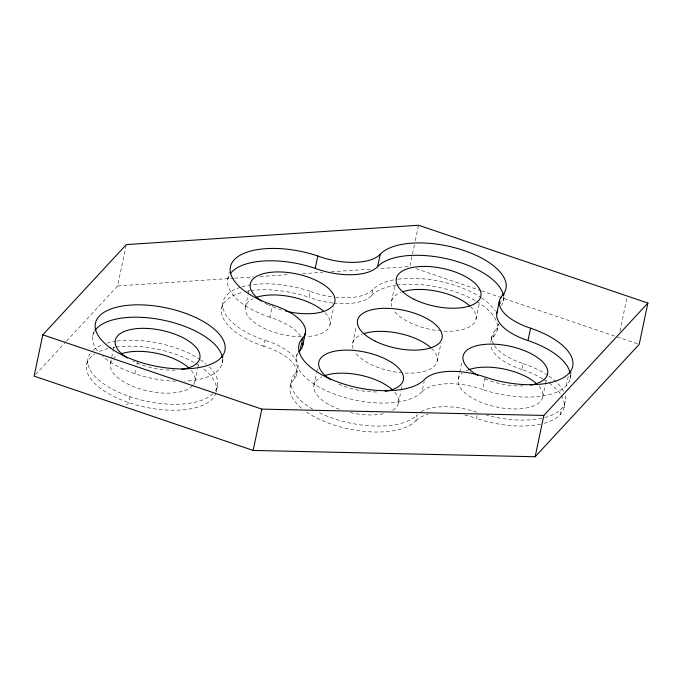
<?xml version="1.0" encoding="UTF-8"?>
<svg xmlns="http://www.w3.org/2000/svg" width="682" height="682" viewBox="0 0 682 682"><rect width="100%" height="100%" fill="white"/><g stroke="black" fill="none" stroke-linecap="round" stroke-linejoin="round"><path stroke-width="0.51" stroke-dasharray="3.41 2.56" d="M86.716 364.546L87.969 358.613M92.82 335.595L94.125 329.406M66.495 341.128L117.602 285.928L126.093 245.639M110.458 363.353L112.99 351.341M113.195 350.343L114.252 345.331M130.057 396.728L128.813 402.661L126.187 405.492M134.908 373.71L135.999 368.553M136.869 364.435L137.517 361.341M194.984 381.161L197.516 369.15M197.72 368.152L198.991 362.142M221.71 308.145L222.963 302.22M227.814 279.194L229.331 271.982M217.464 385.901L216.22 391.835A66.171 29.633 11.9 0 0 202.46 367.99M222.315 362.884L223.619 356.695M245.452 306.951L247.984 294.939M248.188 293.942L249.032 289.935M301.461 408.186A66.171 29.633 11.9 0 1 294.019 379.311A47.22 21.142 11.9 0 0 263.806 346.26L265.051 340.335A66.171 29.633 11.9 0 1 241.044 287.071M300.515 336.149A47.22 21.142 11.9 0 0 269.902 317.309L272.51 304.948M290.225 386.344L291.478 380.42M296.329 357.394L297.42 352.244M250.865 290.617A66.171 29.633 11.9 0 1 309.125 297.318L310.37 291.385A47.22 21.142 11.9 0 0 335.075 297.216M294.019 379.311L295.263 373.378A47.22 21.142 11.9 0 0 265.051 340.335M296.687 374.154L297.932 368.22M313.967 385.151L316.499 373.139M316.712 372.142L317.761 367.138M329.977 324.768L333.771 306.747M352.688 343.336L356.268 326.32M333.83 303.14A47.22 21.142 11.9 0 0 371.537 295.587L372.781 289.662A66.171 29.633 11.9 0 1 397.129 279.313M391.485 301.435L395.279 283.422M414.434 244.881L409.865 266.568L377.981 268.682M415.304 240.746L418.569 225.248M398.493 402.968L401.025 390.957M401.229 389.951L402.286 384.946M306.448 411.954A66.171 29.633 11.9 0 0 415.943 420.675L417.188 414.741A66.171 29.633 11.9 0 1 318.562 412.346M298.196 352.85A66.171 29.633 11.9 0 0 341.435 396.498A66.171 29.633 11.9 0 0 422.039 391.724L424.213 381.417M437.205 361.153L441.007 343.131M458.227 379.149L459.489 373.139M459.702 372.142L462.021 361.128M476.002 319.253L479.591 302.228M491.986 336.132L490.742 342.066A47.143 21.108 11.9 0 1 493.453 336.959L494.706 331.026A66.171 29.633 11.9 0 0 498.491 323.984L497.246 329.918M500.426 303.882L501.943 296.67M464.664 415.057A47.143 21.108 11.9 0 1 476.582 418.458L477.204 415.491M422.039 391.724A47.143 21.108 11.9 0 1 482.677 389.499L485.286 377.137M503.342 300.967L504.868 293.754M542.599 378.757A66.171 29.633 11.9 0 0 521.901 369.516L523.145 363.583A47.143 21.108 11.9 0 1 494.007 344.939M542.753 396.958L545.285 384.946M545.489 383.949L546.333 379.942M560.203 414.665L561.448 408.74M566.299 385.714L568.694 374.375M563.988 407.631L565.233 401.698M570.092 378.672L571.388 372.491M619.921 331.205L627.108 297.113M35.541 374.563L65.77 341.904M117.602 285.928L233.449 278.256M234.506 278.188L253.636 276.918M260.012 276.5L289.773 274.522M302.527 273.678L322.714 272.34M331.222 271.777L371.605 269.109M415.909 268.623L480.452 290.523M481.466 290.864L639.196 344.376M523.017 385.876A43.188 19.335 11.9 0 1 482.592 377.845M570.22 373.762A66.171 29.633 11.9 0 1 482.677 389.507M376.728 391.945A43.188 19.335 11.9 0 1 336.499 382.977M222.562 358.979A66.171 29.633 11.9 0 1 184.651 381.17M175.675 381.212A66.171 29.633 11.9 0 1 102.479 356.064M94.687 331.043A66.171 29.633 11.9 0 0 98.438 351.912A66.171 29.633 11.9 0 1 107.875 348.536M175.248 370.079A43.188 19.335 11.9 0 1 132.981 361.17M281.615 310.02A43.188 19.335 11.9 0 1 268.887 305.212M267.975 304.777A43.188 19.335 11.9 0 1 265.068 303.234M269.902 317.309A66.171 29.633 11.9 0 1 229.169 275.528M503.589 297.062A66.171 29.633 11.9 0 1 501.483 305.51M242.05 286.772A66.171 29.633 11.9 0 1 310.37 291.385M372.781 289.662A47.22 21.142 11.9 0 1 336.115 297.318M398.143 279.168A66.171 29.633 11.9 0 1 480.622 297.275M481.458 297.829A66.171 29.633 11.9 0 1 495.379 311.009M493.563 344.18A47.143 21.108 11.9 0 1 494.706 331.026M565.182 395.773A66.171 29.633 11.9 0 1 543.025 417.964M541.951 418.202A66.171 29.633 11.9 0 1 486.471 415.15M523.145 363.583A66.171 29.633 11.9 0 1 548.2 375.535M549.019 376.089A66.171 29.633 11.9 0 1 563.571 391.246M421.178 411.664A47.143 21.108 11.9 0 1 477.826 412.525M312.868 409.285A66.171 29.633 11.9 0 1 295.263 373.378M325.075 312.757A43.188 19.335 11.9 0 1 306.499 336.644M301.265 336.772A43.188 19.335 11.9 0 1 253.636 321.904A43.188 19.335 11.9 0 1 253.107 298.69M539.078 386.302A43.188 19.335 11.9 0 1 500.204 407.683A43.188 19.335 11.9 0 1 462.132 373.216M465.883 370.88A43.188 19.335 11.9 0 1 467.554 370.138M394.818 392.312A43.188 19.335 11.9 0 1 391.869 410.7M383.293 413.735A43.188 19.335 11.9 0 1 350.25 412.542M339.389 409.311A43.188 19.335 11.9 0 1 321.623 376.89M470.427 306.568A43.188 19.335 11.9 0 1 451.629 331.171A43.188 19.335 11.9 0 1 393.761 310.276M391.894 306.636A43.188 19.335 11.9 0 1 400.811 292.425M431.629 348.468A43.188 19.335 11.9 0 1 412.832 373.08A43.188 19.335 11.9 0 1 354.964 352.176M353.097 348.536A43.188 19.335 11.9 0 1 362.014 334.325M209.272 366.814A66.171 29.633 11.9 0 1 215.026 391.306M213.074 393.574A66.171 29.633 11.9 0 1 131.259 397.129A66.171 29.633 11.9 0 1 90.408 353.216M93.016 350.326A66.171 29.633 11.9 0 1 103.178 344.453M107.057 343.165A66.171 29.633 11.9 0 1 116.102 341.23M117.116 341.085A66.171 29.633 11.9 0 1 199.596 359.192M200.431 359.738A66.171 29.633 11.9 0 1 206.237 364.069M192.512 385.756A43.188 19.335 11.9 0 1 138.966 388.578A43.188 19.335 11.9 0 1 112.215 359.61M112.931 358.758A43.188 19.335 11.9 0 1 118.114 355.083M191.31 370.514A43.188 19.335 11.9 0 1 193.228 384.912M215.981 392.772A66.171 29.633 11.9 0 1 131.021 403.394A66.171 29.633 11.9 0 1 94.807 353.932M112.862 347.479A66.171 29.633 11.9 0 1 114.849 347.164M115.872 347.019A66.171 29.633 11.9 0 1 194.83 362.96M195.734 363.497A66.171 29.633 11.9 0 1 199.178 365.671M561.397 395.5A66.171 29.633 11.9 0 1 541.772 423.889M540.707 424.136A66.171 29.633 11.9 0 1 476.582 418.458M543.503 379.294A66.171 29.633 11.9 0 1 547.765 382.022M549.342 383.131A66.171 29.633 11.9 0 1 560.868 394.656M521.901 369.516A47.143 21.108 11.9 0 1 490.597 344.896M371.537 295.587A66.171 29.633 11.9 0 1 395.875 285.247M396.898 285.102A66.171 29.633 11.9 0 1 475.857 301.043M476.761 301.58A66.171 29.633 11.9 0 1 493.453 336.959M332.782 303.021A47.22 21.142 11.9 0 1 309.125 297.318M263.806 346.268A66.171 29.633 11.9 0 1 242.869 292.143M246.884 291.265A66.171 29.633 11.9 0 1 249.842 290.762M415.943 420.675A47.143 21.108 11.9 0 1 428.194 414.383"/><path stroke-width="1.02" d="M42.804 334.794L34.1 376.114L253.141 450.435L535.148 456.752L639.196 344.376L647.9 303.064L418.569 225.248L126.315 244.608L42.804 334.794L261.845 409.115L543.852 415.432L647.9 303.064M253.141 450.435L261.845 409.115M230.252 273.789A66.171 29.633 11.9 0 1 315.22 268.367L317.829 255.997A47.22 21.142 11.9 0 0 380.241 254.275A66.171 29.633 11.9 0 1 463.862 250.482A66.171 29.633 11.9 0 1 502.165 295.638A47.143 21.108 11.9 0 0 530.605 328.195A66.171 29.633 11.9 0 1 568.907 373.352A66.171 29.633 11.9 0 1 485.286 377.137A47.143 21.108 11.9 0 0 424.647 379.354A66.171 29.633 11.9 0 1 341.026 383.148A66.171 29.633 11.9 0 1 302.723 337.991A47.22 21.142 11.9 0 0 272.51 304.948A66.171 29.633 11.9 0 1 234.207 259.791A66.171 29.633 11.9 0 1 317.829 255.997M298.776 351.989A66.171 29.633 11.9 0 1 300.114 350.352L302.723 337.991M302.782 345.194L305.391 332.833M315.22 268.367A47.22 21.142 11.9 0 0 377.632 266.636L380.241 254.275M496.837 313.106L499.446 300.745M570.22 373.762A66.171 29.633 11.9 0 0 527.996 340.557L530.605 328.195M535.148 456.752L543.852 415.432M477.843 375.424A43.188 19.335 11.9 0 1 475.226 346.132A43.188 19.335 11.9 0 1 537.501 357.564A43.188 19.335 11.9 0 1 530.468 385.083M527.996 340.557A47.143 21.108 11.9 0 1 497.391 311.316M330.855 379.806A43.188 19.335 11.9 0 1 333.08 351.571A43.188 19.335 11.9 0 1 394.554 364.529A43.188 19.335 11.9 0 1 385.202 391.255M302.944 343.268A47.22 21.142 11.9 0 1 300.114 350.352M95.258 330.19A66.171 29.633 11.9 0 1 164.746 320.472A66.171 29.633 11.9 0 1 222.451 357.973M127.346 358.007A43.188 19.335 11.9 0 1 129.571 329.773A43.188 19.335 11.9 0 1 191.045 342.731A43.188 19.335 11.9 0 1 181.685 369.456M261.479 301.052A43.188 19.335 11.9 0 1 274.317 272.024A43.188 19.335 11.9 0 1 334.598 297.122A43.188 19.335 11.9 0 1 285.579 311.077M377.632 266.636A66.171 29.633 11.9 0 1 447.869 259.032A66.171 29.633 11.9 0 1 503.478 296.056M255.673 297.599A43.188 19.335 11.9 0 1 323.669 311.41M468.457 369.797A43.188 19.335 11.9 0 1 536.444 383.599M325.126 375.475A43.188 19.335 11.9 0 1 392.184 389.61M402.644 291.76A43.188 19.335 11.9 0 1 469.702 305.886M363.847 333.66A43.188 19.335 11.9 0 1 430.905 347.794M121.618 353.677A43.188 19.335 11.9 0 1 188.675 367.803M414.008 299.253A43.188 19.335 11.9 0 0 480.861 296.227A43.188 19.335 11.9 0 0 420.922 266.483A43.188 19.335 11.9 0 0 414.008 299.253M375.211 341.153A43.188 19.335 11.9 0 0 442.064 338.127A43.188 19.335 11.9 0 0 382.125 308.383A43.188 19.335 11.9 0 0 375.211 341.153M110.075 347.726A66.171 29.633 11.9 0 0 221.138 357.556A66.171 29.633 11.9 0 0 149.315 305.331A66.171 29.633 11.9 0 0 110.075 347.726"/></g></svg>
